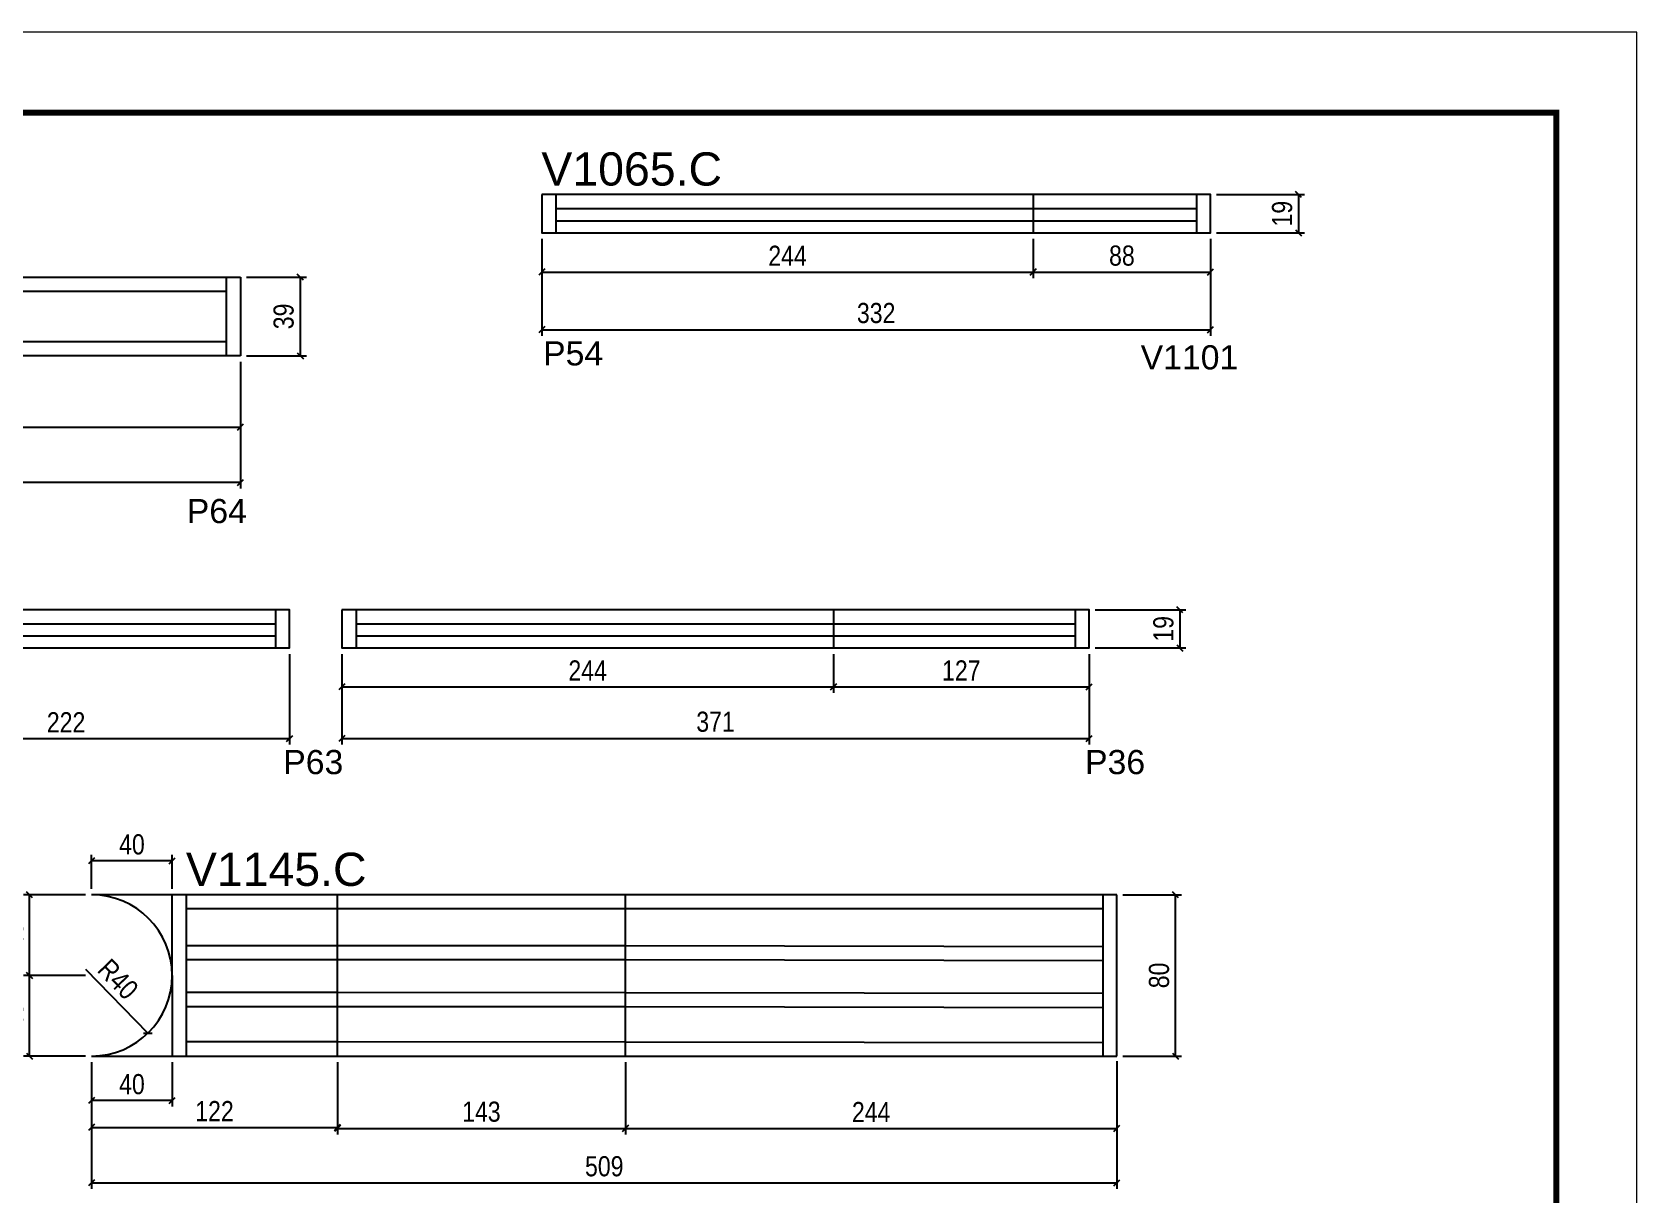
# Model space of a CAD drawing. Extents: x 1959 to 8212, y 239 to 4735.
# Drawn here: x 7416 to 8212, y 3010 to 3587 of the extents above; entities that cross this region are included whole.
import ezdxf

# ---------------------------------------------------------------- set-up
doc = ezdxf.new("R2010")
doc.units = 0
doc.linetypes.add('DASHED', pattern=[0.75, 0.5, -0.25])
for name, color, linetype in [('5', 5, 'Continuous'), ('COTA', 241, 'Continuous'), ('NOMENCLATURA', 7, 'Continuous'), ('Painéis', 200, 'Continuous'), ('SARR_2.2x7', 40, 'Continuous')]:
    doc.layers.add(name, color=color, linetype=linetype)
doc.layers.add('Folhas', color=255, linetype='Continuous', lineweight=9)
doc.layers.add('SARRAFO DE PRESSAO', color=251, linetype='DASHED', lineweight=9)
doc.styles.add('COTA TECNICA', font='techl___.ttf', dxfattribs={"height": 10})
doc.styles.add('COTA TECNICA-50', font='techl___.ttf', dxfattribs={"height": 10})
doc.styles.get("Standard").update_dxf_attribs({"font": 'arial.ttf'})
doc.dimstyles.new('COTA PAINEL-50', dxfattribs={"dimtxt": 10, "dimasz": 3, "dimexe": 3, "dimexo": 3, "dimgap": 3, "dimtad": 1, "dimdec": 1, "dimzin": 12, "dimdsep": 46, "dimtxsty": 'COTA TECNICA-50', "dimblk1": 'OBLIQUE', "dimblk2": 'OBLIQUE', "dimsah": 1, "dimcen": 0.9, "dimclrd": 4, "dimclre": 4, "dimclrt": 240, "dimadec": 1, "dimazin": 3, "dimtfac": 1, "dimtdec": 1, "dimtmove": 0, "dimatfit": 3, "dimfxl": 1, "dimtolj": 1, "dimtzin": 12, "dimarcsym": 0})
doc.dimstyles.new('PAINEL', dxfattribs={"dimtxt": 10, "dimasz": 3, "dimexe": 3, "dimexo": 3, "dimgap": 3, "dimtad": 1, "dimdec": 1, "dimzin": 12, "dimdsep": 46, "dimtxsty": 'COTA TECNICA', "dimblk1": 'OBLIQUE', "dimblk2": 'OBLIQUE', "dimsah": 1, "dimcen": 0.9, "dimclrd": 4, "dimclre": 4, "dimclrt": 240, "dimadec": 1, "dimazin": 3, "dimtfac": 1, "dimtdec": 1, "dimtmove": 0, "dimatfit": 3, "dimfxl": 1, "dimtolj": 1, "dimtzin": 12, "dimarcsym": 0})

# ---------------------------------------------------------------- blocks, each defined once
blk = doc.blocks.new('9999999999')
at = {"layer": 'Folhas'}
blk.add_lwpolyline([(98138.98, 34190.21), (99623.98, 34190.21), (99623.98, 35240.21), (98138.98, 35240.21)], close=True, dxfattribs=at)
at = {"layer": 'Folhas', "color": 30, "const_width": 3}
blk.add_lwpolyline([(98213.98, 34230.21), (99583.98, 34230.21), (99583.98, 35200.21), (98213.98, 35200.21)], close=True, dxfattribs=at)
blk = doc.blocks.new('_Oblique')
at = {"color": 0, "linetype": 'ByBlock', "lineweight": -2}
blk.add_line((-0.5, -0.5), (0.5, 0.5), dxfattribs=at)
blk = doc.blocks.new('*D914')
at = {"layer": 'COTA', "color": 4, "lineweight": -2, "transparency": 16777216}
for p, q in [((7220.45, 3423.02), (7220.45, 3360.1)), ((7518.95, 3423.02), (7518.95, 3360.1)), ((7518.95, 3363.1), (7220.45, 3363.1))]:
    blk.add_line(p, q, dxfattribs=at)
at = {"layer": 'Defpoints', "color": 0, "transparency": 16777216}
for p in [(7220.45, 3426.02), (7518.95, 3426.02), (7220.45, 3363.1)]:
    blk.add_point(p, dxfattribs=at)
at = {"layer": 'COTA', "color": 4, "lineweight": -2, "transparency": 16777216, "xscale": 3, "yscale": 3, "zscale": 3, "rotation": 180}
blk.add_blockref('_Oblique', (7220.45, 3363.1), dxfattribs=at)
at = {"layer": 'COTA', "color": 4, "lineweight": -2, "transparency": 16777216, "xscale": 3, "yscale": 3, "zscale": 3}
blk.add_blockref('_Oblique', (7518.95, 3363.1), dxfattribs=at)
at = {"layer": 'COTA', "color": 240, "transparency": 16777216, "insert": (7369.7, 3371.24), "char_height": 10, "attachment_point": 5, "style": 'COTA TECNICA'}
blk.add_mtext('\\A1;298.5', dxfattribs=at)
blk = doc.blocks.new('*D915')
at = {"layer": 'COTA', "color": 4, "lineweight": -2, "transparency": 16777216}
for p, q in [((7521.95, 3465.02), (7551.69, 3465.02)), ((7548.69, 3465.02), (7548.69, 3426.02)), ((7521.95, 3426.02), (7551.69, 3426.02))]:
    blk.add_line(p, q, dxfattribs=at)
at = {"layer": 'Defpoints', "color": 0, "transparency": 16777216}
for p in [(7518.95, 3465.02), (7518.95, 3426.02), (7548.69, 3426.02)]:
    blk.add_point(p, dxfattribs=at)
at = {"layer": 'COTA', "color": 4, "lineweight": -2, "transparency": 16777216, "xscale": 3, "yscale": 3, "zscale": 3}
for p, rotation in [((7548.69, 3465.02), 90), ((7548.69, 3426.02), 270)]:
    blk.add_blockref('_Oblique', p, dxfattribs=dict(at, rotation=rotation))
at = {"layer": 'COTA', "color": 240, "transparency": 16777216, "insert": (7540.44, 3445.52), "char_height": 10, "attachment_point": 5, "rotation": 90, "style": 'COTA TECNICA'}
blk.add_mtext('\\A1;39', dxfattribs=at)
blk = doc.blocks.new('*D925')
at = {"layer": 'COTA', "color": 4, "lineweight": -2, "transparency": 16777216}
for p, q in [((7274.95, 3423.02), (7274.95, 3387.62)), ((7518.95, 3423.02), (7518.95, 3387.62)), ((7274.95, 3390.62), (7518.95, 3390.62))]:
    blk.add_line(p, q, dxfattribs=at)
at = {"layer": 'Defpoints', "color": 0, "transparency": 16777216}
for p in [(7274.95, 3426.02), (7518.95, 3426.02), (7518.95, 3390.62)]:
    blk.add_point(p, dxfattribs=at)
at = {"layer": 'COTA', "color": 4, "lineweight": -2, "transparency": 16777216, "xscale": 3, "yscale": 3, "zscale": 3, "rotation": 180}
blk.add_blockref('_Oblique', (7274.95, 3390.62), dxfattribs=at)
at = {"layer": 'COTA', "color": 4, "lineweight": -2, "transparency": 16777216, "xscale": 3, "yscale": 3, "zscale": 3}
blk.add_blockref('_Oblique', (7518.95, 3390.62), dxfattribs=at)
at = {"layer": 'COTA', "color": 240, "transparency": 16777216, "insert": (7396.95, 3398.7), "char_height": 10, "attachment_point": 5, "style": 'COTA TECNICA'}
blk.add_mtext('\\A1;244', dxfattribs=at)
blk = doc.blocks.new('*D930')
at = {"layer": 'COTA', "color": 4, "linetype": 'ByBlock', "lineweight": -2, "transparency": 16777216}
for p, q in [((7321.4, 3277.94), (7321.4, 3233.06)), ((7543.4, 3277.94), (7543.4, 3233.06)), ((7321.4, 3236.06), (7543.4, 3236.06))]:
    blk.add_line(p, q, dxfattribs=at)
at = {"layer": 'Defpoints', "color": 0, "linetype": 'ByBlock', "transparency": 16777216}
for p in [(7321.4, 3280.94), (7543.4, 3280.94), (7543.4, 3236.06)]:
    blk.add_point(p, dxfattribs=at)
at = {"layer": 'COTA', "color": 4, "linetype": 'ByBlock', "lineweight": -2, "transparency": 16777216, "xscale": 3, "yscale": 3, "zscale": 3, "rotation": 180}
blk.add_blockref('_Oblique', (7321.4, 3236.06), dxfattribs=at)
at = {"layer": 'COTA', "color": 4, "linetype": 'ByBlock', "lineweight": -2, "transparency": 16777216, "xscale": 3, "yscale": 3, "zscale": 3}
blk.add_blockref('_Oblique', (7543.4, 3236.06), dxfattribs=at)
at = {"layer": 'COTA', "color": 240, "linetype": 'ByBlock', "transparency": 16777216, "insert": (7432.4, 3244.06), "char_height": 10, "attachment_point": 5, "style": 'COTA TECNICA-50'}
blk.add_mtext('\\A1;222', dxfattribs=at)
blk = doc.blocks.new('*D931')
at = {"layer": 'COTA', "color": 4, "linetype": 'ByBlock', "lineweight": -2, "transparency": 16777216}
for p, q in [((7569.34, 3277.94), (7569.34, 3233.06)), ((7940.34, 3277.94), (7940.34, 3233.06)), ((7569.34, 3236.06), (7940.34, 3236.06))]:
    blk.add_line(p, q, dxfattribs=at)
at = {"layer": 'Defpoints', "color": 0, "linetype": 'ByBlock', "transparency": 16777216}
for p in [(7569.34, 3280.94), (7940.34, 3280.94), (7940.34, 3236.06)]:
    blk.add_point(p, dxfattribs=at)
at = {"layer": 'COTA', "color": 4, "linetype": 'ByBlock', "lineweight": -2, "transparency": 16777216, "xscale": 3, "yscale": 3, "zscale": 3, "rotation": 180}
blk.add_blockref('_Oblique', (7569.34, 3236.06), dxfattribs=at)
at = {"layer": 'COTA', "color": 4, "linetype": 'ByBlock', "lineweight": -2, "transparency": 16777216, "xscale": 3, "yscale": 3, "zscale": 3}
blk.add_blockref('_Oblique', (7940.34, 3236.06), dxfattribs=at)
at = {"layer": 'COTA', "color": 240, "linetype": 'ByBlock', "transparency": 16777216, "insert": (7754.84, 3244.28), "char_height": 10, "attachment_point": 5, "style": 'COTA TECNICA-50'}
blk.add_mtext('\\A1;371', dxfattribs=at)
blk = doc.blocks.new('*D934')
at = {"layer": 'COTA', "color": 4, "lineweight": -2, "transparency": 16777216}
for p, q in [((7569.34, 3277.94), (7569.34, 3258.7)), ((7813.34, 3277.94), (7813.34, 3258.7)), ((7569.34, 3261.7), (7813.34, 3261.7))]:
    blk.add_line(p, q, dxfattribs=at)
at = {"layer": 'Defpoints', "color": 0, "transparency": 16777216}
for p in [(7569.34, 3280.94), (7813.34, 3280.94), (7813.34, 3261.7)]:
    blk.add_point(p, dxfattribs=at)
at = {"layer": 'COTA', "color": 4, "lineweight": -2, "transparency": 16777216, "xscale": 3, "yscale": 3, "zscale": 3, "rotation": 180}
blk.add_blockref('_Oblique', (7569.34, 3261.7), dxfattribs=at)
at = {"layer": 'COTA', "color": 4, "lineweight": -2, "transparency": 16777216, "xscale": 3, "yscale": 3, "zscale": 3}
blk.add_blockref('_Oblique', (7813.34, 3261.7), dxfattribs=at)
at = {"layer": 'COTA', "color": 240, "transparency": 16777216, "insert": (7691.34, 3269.78), "char_height": 10, "attachment_point": 5, "style": 'COTA TECNICA'}
blk.add_mtext('\\A1;244', dxfattribs=at)
blk = doc.blocks.new('*D935')
at = {"layer": 'COTA', "color": 4, "lineweight": -2, "transparency": 16777216}
for p, q in [((7813.34, 3277.94), (7813.34, 3258.7)), ((7940.34, 3277.94), (7940.34, 3258.7)), ((7813.34, 3261.7), (7940.34, 3261.7))]:
    blk.add_line(p, q, dxfattribs=at)
at = {"layer": 'Defpoints', "color": 0, "transparency": 16777216}
for p in [(7813.34, 3280.94), (7940.34, 3280.94), (7940.34, 3261.7)]:
    blk.add_point(p, dxfattribs=at)
at = {"layer": 'COTA', "color": 4, "lineweight": -2, "transparency": 16777216, "xscale": 3, "yscale": 3, "zscale": 3, "rotation": 180}
blk.add_blockref('_Oblique', (7813.34, 3261.7), dxfattribs=at)
at = {"layer": 'COTA', "color": 4, "lineweight": -2, "transparency": 16777216, "xscale": 3, "yscale": 3, "zscale": 3}
blk.add_blockref('_Oblique', (7940.34, 3261.7), dxfattribs=at)
at = {"layer": 'COTA', "color": 240, "transparency": 16777216, "insert": (7876.84, 3269.78), "char_height": 10, "attachment_point": 5, "style": 'COTA TECNICA'}
blk.add_mtext('\\A1;127', dxfattribs=at)
blk = doc.blocks.new('*D940')
at = {"layer": 'COTA', "color": 4, "lineweight": -2, "transparency": 16777216}
for p, q in [((7943.34, 3299.94), (7988.3, 3299.94)), ((7985.3, 3299.94), (7985.3, 3280.94)), ((7943.34, 3280.94), (7988.3, 3280.94))]:
    blk.add_line(p, q, dxfattribs=at)
at = {"layer": 'Defpoints', "color": 0, "transparency": 16777216}
for p in [(7940.34, 3299.94), (7940.34, 3280.94), (7985.3, 3280.94)]:
    blk.add_point(p, dxfattribs=at)
at = {"layer": 'COTA', "color": 4, "lineweight": -2, "transparency": 16777216, "xscale": 3, "yscale": 3, "zscale": 3}
for p, rotation in [((7985.3, 3299.94), 90), ((7985.3, 3280.94), 270)]:
    blk.add_blockref('_Oblique', p, dxfattribs=dict(at, rotation=rotation))
at = {"layer": 'COTA', "color": 240, "transparency": 16777216, "insert": (7977.22, 3290.44), "char_height": 10, "attachment_point": 5, "rotation": 90, "style": 'COTA TECNICA'}
blk.add_mtext('\\A1;19', dxfattribs=at)
blk = doc.blocks.new('*D954')
at = {"layer": 'COTA', "color": 4, "linetype": 'ByBlock', "lineweight": -2, "transparency": 16777216}
for p, q in [((7668.58, 3484.02), (7668.58, 3435.94)), ((8000.58, 3484.02), (8000.58, 3435.94)), ((7668.58, 3438.94), (8000.58, 3438.94))]:
    blk.add_line(p, q, dxfattribs=at)
at = {"layer": 'Defpoints', "color": 0, "linetype": 'ByBlock', "transparency": 16777216}
for p in [(7668.58, 3487.02), (8000.58, 3487.02), (8000.58, 3438.94)]:
    blk.add_point(p, dxfattribs=at)
at = {"layer": 'COTA', "color": 4, "linetype": 'ByBlock', "lineweight": -2, "transparency": 16777216, "xscale": 3, "yscale": 3, "zscale": 3, "rotation": 180}
blk.add_blockref('_Oblique', (7668.58, 3438.94), dxfattribs=at)
at = {"layer": 'COTA', "color": 4, "linetype": 'ByBlock', "lineweight": -2, "transparency": 16777216, "xscale": 3, "yscale": 3, "zscale": 3}
blk.add_blockref('_Oblique', (8000.58, 3438.94), dxfattribs=at)
at = {"layer": 'COTA', "color": 240, "linetype": 'ByBlock', "transparency": 16777216, "insert": (7834.58, 3447.15), "char_height": 10, "attachment_point": 5, "style": 'COTA TECNICA-50'}
blk.add_mtext('\\A1;332', dxfattribs=at)
blk = doc.blocks.new('*D955')
at = {"layer": 'COTA', "color": 4, "lineweight": -2, "transparency": 16777216}
for p, q in [((7668.58, 3484.02), (7668.58, 3464.56)), ((7912.58, 3484.02), (7912.58, 3464.56)), ((7668.58, 3467.56), (7912.58, 3467.56))]:
    blk.add_line(p, q, dxfattribs=at)
at = {"layer": 'Defpoints', "color": 0, "transparency": 16777216}
for p in [(7668.58, 3487.02), (7912.58, 3487.02), (7912.58, 3467.56)]:
    blk.add_point(p, dxfattribs=at)
at = {"layer": 'COTA', "color": 4, "lineweight": -2, "transparency": 16777216, "xscale": 3, "yscale": 3, "zscale": 3, "rotation": 180}
blk.add_blockref('_Oblique', (7668.58, 3467.56), dxfattribs=at)
at = {"layer": 'COTA', "color": 4, "lineweight": -2, "transparency": 16777216, "xscale": 3, "yscale": 3, "zscale": 3}
blk.add_blockref('_Oblique', (7912.58, 3467.56), dxfattribs=at)
at = {"layer": 'COTA', "color": 240, "transparency": 16777216, "insert": (7790.58, 3475.63), "char_height": 10, "attachment_point": 5, "style": 'COTA TECNICA'}
blk.add_mtext('\\A1;244', dxfattribs=at)
blk = doc.blocks.new('*D956')
at = {"layer": 'COTA', "color": 4, "lineweight": -2, "transparency": 16777216}
for p, q in [((7912.58, 3484.02), (7912.58, 3464.56)), ((8000.58, 3484.02), (8000.58, 3464.56)), ((7912.58, 3467.56), (8000.58, 3467.56))]:
    blk.add_line(p, q, dxfattribs=at)
at = {"layer": 'Defpoints', "color": 0, "transparency": 16777216}
for p in [(7912.58, 3487.02), (8000.58, 3487.02), (8000.58, 3467.56)]:
    blk.add_point(p, dxfattribs=at)
at = {"layer": 'COTA', "color": 4, "lineweight": -2, "transparency": 16777216, "xscale": 3, "yscale": 3, "zscale": 3, "rotation": 180}
blk.add_blockref('_Oblique', (7912.58, 3467.56), dxfattribs=at)
at = {"layer": 'COTA', "color": 4, "lineweight": -2, "transparency": 16777216, "xscale": 3, "yscale": 3, "zscale": 3}
blk.add_blockref('_Oblique', (8000.58, 3467.56), dxfattribs=at)
at = {"layer": 'COTA', "color": 240, "transparency": 16777216, "insert": (7956.58, 3475.65), "char_height": 10, "attachment_point": 5, "style": 'COTA TECNICA'}
blk.add_mtext('\\A1;88', dxfattribs=at)
blk = doc.blocks.new('*D957')
at = {"layer": 'COTA', "color": 4, "lineweight": -2, "transparency": 16777216}
for p, q in [((8003.58, 3506.02), (8047.25, 3506.02)), ((8044.25, 3506.02), (8044.25, 3487.02)), ((8003.58, 3487.02), (8047.25, 3487.02))]:
    blk.add_line(p, q, dxfattribs=at)
at = {"layer": 'Defpoints', "color": 0, "transparency": 16777216}
for p in [(8000.58, 3506.02), (8000.58, 3487.02), (8044.25, 3487.02)]:
    blk.add_point(p, dxfattribs=at)
at = {"layer": 'COTA', "color": 4, "lineweight": -2, "transparency": 16777216, "xscale": 3, "yscale": 3, "zscale": 3}
for p, rotation in [((8044.25, 3506.02), 90), ((8044.25, 3487.02), 270)]:
    blk.add_blockref('_Oblique', p, dxfattribs=dict(at, rotation=rotation))
at = {"layer": 'COTA', "color": 240, "transparency": 16777216, "insert": (8036.16, 3496.52), "char_height": 10, "attachment_point": 5, "rotation": 90, "style": 'COTA TECNICA'}
blk.add_mtext('\\A1;19', dxfattribs=at)
blk = doc.blocks.new('*D959')
at = {"layer": 'COTA', "color": 4, "lineweight": -2, "transparency": 16777216}
for p, q in [((7445.09, 3075.4), (7445.09, 3012.48)), ((7954.09, 3075.4), (7954.09, 3012.48)), ((7445.09, 3015.48), (7954.09, 3015.48))]:
    blk.add_line(p, q, dxfattribs=at)
at = {"layer": 'Defpoints', "color": 0, "transparency": 16777216}
for p in [(7445.09, 3078.4), (7954.09, 3078.4), (7954.09, 3015.48)]:
    blk.add_point(p, dxfattribs=at)
at = {"layer": 'COTA', "color": 4, "lineweight": -2, "transparency": 16777216, "xscale": 3, "yscale": 3, "zscale": 3, "rotation": 180}
blk.add_blockref('_Oblique', (7445.09, 3015.48), dxfattribs=at)
at = {"layer": 'COTA', "color": 4, "lineweight": -2, "transparency": 16777216, "xscale": 3, "yscale": 3, "zscale": 3}
blk.add_blockref('_Oblique', (7954.09, 3015.48), dxfattribs=at)
at = {"layer": 'COTA', "color": 240, "transparency": 16777216, "insert": (7699.59, 3023.62), "char_height": 10, "attachment_point": 5, "style": 'COTA TECNICA'}
blk.add_mtext('\\A1;509', dxfattribs=at)
blk = doc.blocks.new('*D960')
at = {"layer": 'COTA', "color": 4, "lineweight": -2, "transparency": 16777216}
for p, q in [((7442.09, 3118.4), (7411.27, 3118.4)), ((7414.27, 3078.4), (7414.27, 3118.4)), ((7442.09, 3078.4), (7411.27, 3078.4))]:
    blk.add_line(p, q, dxfattribs=at)
at = {"layer": 'Defpoints', "color": 0, "transparency": 16777216}
for p in [(7414.27, 3118.4), (7445.09, 3118.4), (7445.09, 3078.4)]:
    blk.add_point(p, dxfattribs=at)
at = {"layer": 'COTA', "color": 4, "lineweight": -2, "transparency": 16777216, "xscale": 3, "yscale": 3, "zscale": 3}
for p, rotation in [((7414.27, 3118.4), 90), ((7414.27, 3078.4), 270)]:
    blk.add_blockref('_Oblique', p, dxfattribs=dict(at, rotation=rotation))
at = {"layer": 'COTA', "color": 240, "transparency": 16777216, "insert": (7406.17, 3098.4), "char_height": 10, "attachment_point": 5, "rotation": 90, "style": 'COTA TECNICA'}
blk.add_mtext('\\A1;40', dxfattribs=at)
blk = doc.blocks.new('*D961')
at = {"layer": 'COTA', "color": 4, "lineweight": -2, "transparency": 16777216}
for p, q in [((7442.09, 3158.4), (7411.27, 3158.4)), ((7414.27, 3118.4), (7414.27, 3158.4)), ((7442.09, 3118.4), (7411.27, 3118.4))]:
    blk.add_line(p, q, dxfattribs=at)
at = {"layer": 'Defpoints', "color": 0, "transparency": 16777216}
for p in [(7414.27, 3158.4), (7445.09, 3158.4), (7445.09, 3118.4)]:
    blk.add_point(p, dxfattribs=at)
at = {"layer": 'COTA', "color": 4, "lineweight": -2, "transparency": 16777216, "xscale": 3, "yscale": 3, "zscale": 3}
for p, rotation in [((7414.27, 3158.4), 90), ((7414.27, 3118.4), 270)]:
    blk.add_blockref('_Oblique', p, dxfattribs=dict(at, rotation=rotation))
at = {"layer": 'COTA', "color": 240, "transparency": 16777216, "insert": (7406.17, 3138.4), "char_height": 10, "attachment_point": 5, "rotation": 90, "style": 'COTA TECNICA'}
blk.add_mtext('\\A1;40', dxfattribs=at)
blk = doc.blocks.new('*D962')
at = {"layer": 'COTA', "color": 4, "lineweight": -2, "transparency": 16777216}
for p, q in [((7445.09, 3161.4), (7445.09, 3178.29)), ((7485.09, 3175.29), (7445.09, 3175.29)), ((7485.09, 3161.4), (7485.09, 3178.29))]:
    blk.add_line(p, q, dxfattribs=at)
at = {"layer": 'Defpoints', "color": 0, "transparency": 16777216}
for p in [(7445.09, 3175.29), (7445.09, 3158.4), (7485.09, 3158.4)]:
    blk.add_point(p, dxfattribs=at)
at = {"layer": 'COTA', "color": 4, "lineweight": -2, "transparency": 16777216, "xscale": 3, "yscale": 3, "zscale": 3, "rotation": 180}
blk.add_blockref('_Oblique', (7445.09, 3175.29), dxfattribs=at)
at = {"layer": 'COTA', "color": 4, "lineweight": -2, "transparency": 16777216, "xscale": 3, "yscale": 3, "zscale": 3}
blk.add_blockref('_Oblique', (7485.09, 3175.29), dxfattribs=at)
at = {"layer": 'COTA', "color": 240, "transparency": 16777216, "insert": (7465.09, 3183.39), "char_height": 10, "attachment_point": 5, "style": 'COTA TECNICA'}
blk.add_mtext('\\A1;40', dxfattribs=at)
blk = doc.blocks.new('*D963')
at = {"layer": 'COTA', "color": 4, "lineweight": -2, "transparency": 16777216}
for p, q in [((7445.09, 3075.4), (7445.09, 3053.28)), ((7485.09, 3075.4), (7485.09, 3053.28)), ((7485.09, 3056.28), (7445.09, 3056.28))]:
    blk.add_line(p, q, dxfattribs=at)
at = {"layer": 'Defpoints', "color": 0, "transparency": 16777216}
for p in [(7445.09, 3078.4), (7485.09, 3078.4), (7445.09, 3056.28)]:
    blk.add_point(p, dxfattribs=at)
at = {"layer": 'COTA', "color": 4, "lineweight": -2, "transparency": 16777216, "xscale": 3, "yscale": 3, "zscale": 3, "rotation": 180}
blk.add_blockref('_Oblique', (7445.09, 3056.28), dxfattribs=at)
at = {"layer": 'COTA', "color": 4, "lineweight": -2, "transparency": 16777216, "xscale": 3, "yscale": 3, "zscale": 3}
blk.add_blockref('_Oblique', (7485.09, 3056.28), dxfattribs=at)
at = {"layer": 'COTA', "color": 240, "transparency": 16777216, "insert": (7465.09, 3064.38), "char_height": 10, "attachment_point": 5, "style": 'COTA TECNICA'}
blk.add_mtext('\\A1;40', dxfattribs=at)
blk = doc.blocks.new('*D964')
at = {"layer": 'COTA', "color": 4, "lineweight": -2, "transparency": 16777216}
blk.add_line((7442.11, 3121.47), (7472.96, 3089.71), dxfattribs=at)
at = {"layer": 'Defpoints', "color": 0, "transparency": 16777216}
for p in [(7445.09, 3118.4), (7472.96, 3089.71)]:
    blk.add_point(p, dxfattribs=at)
at = {"layer": 'COTA', "color": 4, "lineweight": -2, "transparency": 16777216, "xscale": 3, "yscale": 3, "zscale": 3, "rotation": 314.1689879656096}
blk.add_blockref('_Oblique', (7472.96, 3089.71), dxfattribs=at)
at = {"layer": 'COTA', "color": 240, "transparency": 16777216, "insert": (7458.21, 3116.51), "char_height": 10, "attachment_point": 5, "rotation": 314.16899, "style": 'COTA TECNICA'}
blk.add_mtext('\\A1;R40', dxfattribs=at)
blk = doc.blocks.new('*D965')
at = {"layer": 'COTA', "color": 4, "lineweight": -2, "transparency": 16777216}
for p, q in [((7957.09, 3158.4), (7986.18, 3158.4)), ((7983.18, 3078.4), (7983.18, 3158.4)), ((7957.09, 3078.4), (7986.18, 3078.4))]:
    blk.add_line(p, q, dxfattribs=at)
at = {"layer": 'Defpoints', "color": 0, "transparency": 16777216}
for p in [(7954.09, 3158.4), (7983.18, 3158.4), (7954.09, 3078.4)]:
    blk.add_point(p, dxfattribs=at)
at = {"layer": 'COTA', "color": 4, "lineweight": -2, "transparency": 16777216, "xscale": 3, "yscale": 3, "zscale": 3}
for p, rotation in [((7983.18, 3158.4), 90), ((7983.18, 3078.4), 270)]:
    blk.add_blockref('_Oblique', p, dxfattribs=dict(at, rotation=rotation))
at = {"layer": 'COTA', "color": 240, "transparency": 16777216, "insert": (7975.05, 3118.4), "char_height": 10, "attachment_point": 5, "rotation": 90, "style": 'COTA TECNICA'}
blk.add_mtext('\\A1;80', dxfattribs=at)
blk = doc.blocks.new('*D966')
at = {"layer": 'COTA', "color": 4, "lineweight": -2, "transparency": 16777216}
for p, q in [((7445.09, 3075.4), (7445.09, 3040)), ((7567.09, 3075.4), (7567.09, 3040)), ((7445.09, 3043), (7567.09, 3043))]:
    blk.add_line(p, q, dxfattribs=at)
at = {"layer": 'Defpoints', "color": 0, "transparency": 16777216}
for p in [(7445.09, 3078.4), (7567.09, 3078.4), (7567.09, 3043)]:
    blk.add_point(p, dxfattribs=at)
at = {"layer": 'COTA', "color": 4, "lineweight": -2, "transparency": 16777216, "xscale": 3, "yscale": 3, "zscale": 3, "rotation": 180}
blk.add_blockref('_Oblique', (7445.09, 3043), dxfattribs=at)
at = {"layer": 'COTA', "color": 4, "lineweight": -2, "transparency": 16777216, "xscale": 3, "yscale": 3, "zscale": 3}
blk.add_blockref('_Oblique', (7567.09, 3043), dxfattribs=at)
at = {"layer": 'COTA', "color": 240, "transparency": 16777216, "insert": (7506.09, 3051.06), "char_height": 10, "attachment_point": 5, "style": 'COTA TECNICA'}
blk.add_mtext('\\A1;122', dxfattribs=at)
blk = doc.blocks.new('*D967')
at = {"layer": 'COTA', "color": 4, "lineweight": -2, "transparency": 16777216}
for p, q in [((7954.09, 3075.9), (7954.09, 3039.5)), ((7710.09, 3075.4), (7710.09, 3039.5)), ((7710.09, 3042.5), (7954.09, 3042.5))]:
    blk.add_line(p, q, dxfattribs=at)
at = {"layer": 'Defpoints', "color": 0, "transparency": 16777216}
for p in [(7710.09, 3078.4), (7954.09, 3078.9), (7954.09, 3042.5)]:
    blk.add_point(p, dxfattribs=at)
at = {"layer": 'COTA', "color": 4, "lineweight": -2, "transparency": 16777216, "xscale": 3, "yscale": 3, "zscale": 3, "rotation": 180}
blk.add_blockref('_Oblique', (7710.09, 3042.5), dxfattribs=at)
at = {"layer": 'COTA', "color": 4, "lineweight": -2, "transparency": 16777216, "xscale": 3, "yscale": 3, "zscale": 3}
blk.add_blockref('_Oblique', (7954.09, 3042.5), dxfattribs=at)
at = {"layer": 'COTA', "color": 240, "transparency": 16777216, "insert": (7832.09, 3050.58), "char_height": 10, "attachment_point": 5, "style": 'COTA TECNICA'}
blk.add_mtext('\\A1;244', dxfattribs=at)
blk = doc.blocks.new('*D969')
at = {"layer": 'COTA', "color": 4, "lineweight": -2, "transparency": 16777216}
for p, q in [((7567.09, 3075.4), (7567.09, 3039.5)), ((7710.09, 3075.4), (7710.09, 3039.5)), ((7567.09, 3042.5), (7710.09, 3042.5))]:
    blk.add_line(p, q, dxfattribs=at)
at = {"layer": 'Defpoints', "color": 0, "transparency": 16777216}
for p in [(7567.09, 3078.4), (7710.09, 3078.4), (7710.09, 3042.5)]:
    blk.add_point(p, dxfattribs=at)
at = {"layer": 'COTA', "color": 4, "lineweight": -2, "transparency": 16777216, "xscale": 3, "yscale": 3, "zscale": 3, "rotation": 180}
blk.add_blockref('_Oblique', (7567.09, 3042.5), dxfattribs=at)
at = {"layer": 'COTA', "color": 4, "lineweight": -2, "transparency": 16777216, "xscale": 3, "yscale": 3, "zscale": 3}
blk.add_blockref('_Oblique', (7710.09, 3042.5), dxfattribs=at)
at = {"layer": 'COTA', "color": 240, "transparency": 16777216, "insert": (7638.59, 3050.72), "char_height": 10, "attachment_point": 5, "style": 'COTA TECNICA'}
blk.add_mtext('\\A1;143', dxfattribs=at)

msp = doc.modelspace()

# ---------------------------------------------------------------- linework, layer by layer
at = {"layer": 'Painéis', "linetype": 'ByBlock'}
for p, q in [((7912.58, 3506.02), (7912.58, 3487.02)), ((7813.34, 3299.94), (7813.34, 3280.94))]:
    msp.add_line(p, q, dxfattribs=at)
at = {"layer": 'Painéis'}
for p, q in [((7220.45, 3465.02), (7518.95, 3465.02)), ((7518.95, 3465.02), (7518.95, 3426.02)), ((7518.95, 3426.02), (7220.45, 3426.02)), ((7954.09, 3158.4), (7445.09, 3158.4)), ((7567.09, 3078.4), (7567.09, 3158.4)), ((7710.09, 3078.4), (7710.09, 3158.4)), ((7954.09, 3078.9), (7954.09, 3158.4)), ((7445.09, 3078.4), (7772.09, 3078.4)), ((7772.09, 3078.4), (7954.09, 3078.4)), ((7954.09, 3078.4), (7954.09, 3078.9))]:
    msp.add_line(p, q, dxfattribs=at)
at = {"layer": 'Painéis', "linetype": 'ByBlock'}
for points in [[(7668.58, 3506.02), (7668.58, 3487.02), (8000.58, 3487.02), (8000.58, 3506.02)], [(7321.4, 3299.94), (7321.4, 3280.94), (7543.4, 3280.94), (7543.4, 3299.94)], [(7569.34, 3299.94), (7569.34, 3280.94), (7940.34, 3280.94), (7940.34, 3299.94)]]:
    msp.add_lwpolyline(points, close=True, dxfattribs=at)
at = {"layer": 'Painéis'}
msp.add_arc((7445.09, 3118.4), 40, 270, 90, dxfattribs=at)
at = {"layer": 'SARR_2.2x7', "linetype": 'Continuous'}
for p, q in [((7675.58, 3506.02), (7675.58, 3487.02)), ((7993.58, 3506.02), (7993.58, 3487.02)), ((7675.58, 3499.02), (7993.58, 3499.02)), ((7675.58, 3493.02), (7993.58, 3493.02)), ((7227.45, 3458.02), (7511.95, 3458.02)), ((7511.95, 3465.02), (7511.95, 3426.02)), ((7227.45, 3433.02), (7511.95, 3433.02)), ((7536.4, 3299.94), (7536.4, 3280.94)), ((7576.34, 3299.94), (7576.34, 3280.94)), ((7933.34, 3299.94), (7933.34, 3280.94)), ((7328.4, 3292.94), (7536.4, 3292.94)), ((7576.34, 3292.94), (7813.34, 3292.94)), ((7813.34, 3292.94), (7933.34, 3292.94)), ((7328.4, 3286.94), (7536.4, 3286.94)), ((7576.34, 3286.94), (7813.34, 3286.94)), ((7813.34, 3286.94), (7933.34, 3286.94)), ((7485.09, 3118.4), (7485.09, 3158.4)), ((7492.09, 3158.4), (7492.09, 3078.4)), ((7947.09, 3158.4), (7947.09, 3078.4)), ((7567.09, 3151.4), (7492.09, 3151.4)), ((7710.09, 3151.4), (7567.09, 3151.4)), ((7947.09, 3151.4), (7710.09, 3151.4)), ((7567.09, 3133.1), (7492.09, 3133.11)), ((7710.09, 3133.07), (7567.09, 3133.1)), ((7947.09, 3132.61), (7710.09, 3133.07)), ((7567.09, 3126.1), (7492.09, 3126.11)), ((7710.09, 3126.07), (7567.09, 3126.1)), ((7947.09, 3125.61), (7710.09, 3126.07)), ((7485.09, 3118.4), (7485.09, 3078.4)), ((7567.09, 3109.88), (7492.09, 3109.89)), ((7710.09, 3109.85), (7567.09, 3109.88)), ((7947.09, 3109.39), (7710.09, 3109.85)), ((7567.09, 3102.88), (7492.09, 3102.89)), ((7710.09, 3102.85), (7567.09, 3102.88)), ((7947.09, 3102.39), (7710.09, 3102.85)), ((7567.09, 3085.39), (7492.09, 3085.4)), ((7710.09, 3085.36), (7567.09, 3085.39)), ((7947.09, 3084.9), (7710.09, 3085.36))]:
    msp.add_line(p, q, dxfattribs=at)

# ---------------------------------------------------------------- block references
at = {"layer": 'SARRAFO DE PRESSAO', "color": 6, "linetype": 'ByBlock'}
msp.add_blockref('9999999999', (-91411.71, -31653.56), dxfattribs=at)

# ---------------------------------------------------------------- texts
at = {"layer": '5', "linetype": 'Continuous'}
for s, rotation, p in [('P54', 359.99996, (7669.22, 3421.18)), ('V1101', 0.00004, (7965.9, 3419.21)), ('P64', 359.99996, (7492.33, 3342.9)), ('P63', 359.99996, (7540.2, 3218.31)), ('P36', 359.99996, (7938.29, 3218.31))]:
    msp.add_text(s, height=12, rotation=rotation, dxfattribs=at).set_placement(p)
at = {"layer": 'NOMENCLATURA', "linetype": 'Continuous'}
for s, p in [('V1065.C', (7668.37, 3510.46)), ('V1145.C', (7491.88, 3162.84))]:
    msp.add_text(s, height=16.5, dxfattribs=at).set_placement(p)

# ---------------------------------------------------------------- dimensions: what is measured, and where the dimension line sits
at = {"layer": 'COTA'}
for base, p1, p2, picture, middle in [((8044.25, 3487.02), (8000.58, 3506.02), (8000.58, 3487.02), '*D957', (8036.16, 3496.52)), ((7548.69, 3426.02), (7518.95, 3465.02), (7518.95, 3426.02), '*D915', (7540.44, 3445.52)), ((7985.3, 3280.94), (7940.34, 3299.94), (7940.34, 3280.94), '*D940', (7977.22, 3290.44)), ((7414.27, 3158.4), (7445.09, 3118.4), (7445.09, 3158.4), '*D961', (7406.17, 3138.4)), ((7983.18, 3158.4), (7954.09, 3078.4), (7954.09, 3158.4), '*D965', (7975.05, 3118.4)), ((7414.27, 3118.4), (7445.09, 3078.4), (7445.09, 3118.4), '*D960', (7406.17, 3098.4))]:
    dim = msp.add_linear_dim(base=base, p1=p1, p2=p2, angle=90, dimstyle='PAINEL', dxfattribs=at)
    dim.commit()
    dim.dimension.update_dxf_attribs({"geometry": picture, "text_midpoint": middle})
at = {"layer": 'COTA', "color": 1, "linetype": 'ByBlock'}
for base, p1, p2, picture, middle in [((8000.58, 3438.94), (7668.58, 3487.02), (8000.58, 3487.02), '*D954', (7834.58, 3447.15)), ((7543.4, 3236.06), (7321.4, 3280.94), (7543.4, 3280.94), '*D930', (7432.4, 3244.06)), ((7940.34, 3236.06), (7569.34, 3280.94), (7940.34, 3280.94), '*D931', (7754.84, 3244.28))]:
    dim = msp.add_linear_dim(base=base, p1=p1, p2=p2, dimstyle='COTA PAINEL-50', override={"dimarcsym": 1}, dxfattribs=at)
    dim.commit()
    dim.dimension.update_dxf_attribs({"geometry": picture, "text_midpoint": middle})
at = {"layer": 'COTA'}
for base, p1, p2, picture, middle in [((7912.58, 3467.56), (7668.58, 3487.02), (7912.58, 3487.02), '*D955', (7790.58, 3475.63)), ((7220.45, 3363.1), (7518.95, 3426.02), (7220.45, 3426.02), '*D914', (7369.7, 3371.24)), ((7813.34, 3261.7), (7569.34, 3280.94), (7813.34, 3280.94), '*D934', (7691.34, 3269.78)), ((7445.09, 3175.29), (7485.09, 3158.4), (7445.09, 3158.4), '*D962', (7465.09, 3183.39)), ((7954.09, 3015.48), (7445.09, 3078.4), (7954.09, 3078.4), '*D959', (7699.59, 3023.62)), ((7445.09, 3056.28), (7485.09, 3078.4), (7445.09, 3078.4), '*D963', (7465.09, 3064.38)), ((7567.09, 3043), (7445.09, 3078.4), (7567.09, 3078.4), '*D966', (7506.09, 3051.06)), ((7710.09, 3042.5), (7567.09, 3078.4), (7710.09, 3078.4), '*D969', (7638.59, 3050.72))]:
    dim = msp.add_linear_dim(base=base, p1=p1, p2=p2, dimstyle='PAINEL', dxfattribs=at)
    dim.commit()
    dim.dimension.update_dxf_attribs({"geometry": picture, "text_midpoint": middle})
for base, p1, p2, picture, middle in [((8000.58, 3467.56), (7912.58, 3487.02), (8000.58, 3487.02), '*D956', (7956.58, 3475.65)), ((7518.95, 3390.62), (7274.95, 3426.02), (7518.95, 3426.02), '*D925', (7396.95, 3398.7)), ((7940.34, 3261.7), (7813.34, 3280.94), (7940.34, 3280.94), '*D935', (7876.84, 3269.78)), ((7954.09, 3042.5), (7710.09, 3078.4), (7954.09, 3078.9), '*D967', (7832.09, 3050.58))]:
    dim = msp.add_linear_dim(base=base, p1=p1, p2=p2, dimstyle='PAINEL', override={"dimtmove": 1}, dxfattribs=at)
    dim.commit()
    dim.dimension.update_dxf_attribs({"geometry": picture, "text_midpoint": middle})
dim = msp.add_radius_dim(center=(7445.09, 3118.4), mpoint=(7472.96, 3089.71), dimstyle='PAINEL', dxfattribs=at)
dim.commit()
dim.dimension.update_dxf_attribs({"geometry": '*D964', "text_midpoint": (7452.4, 3110.87), "dimtype": 164})

doc.saveas('drawing.dxf')
